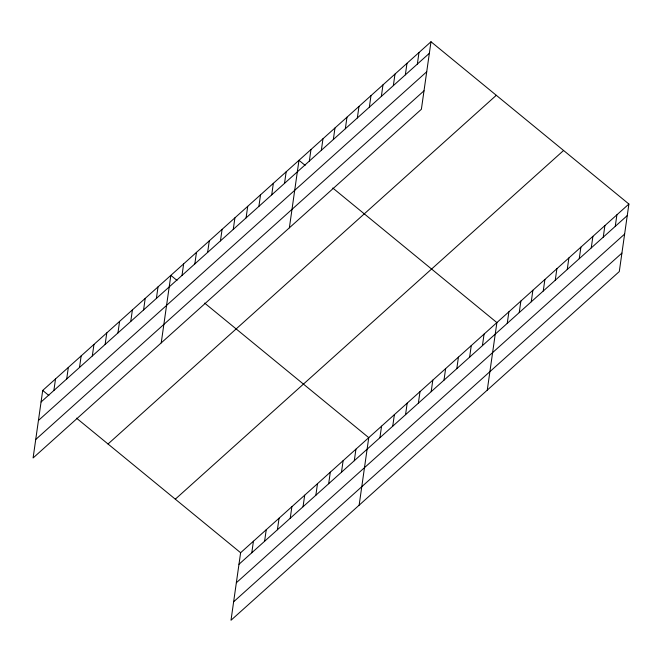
<?xml version="1.0" encoding="UTF-8"?>
<svg xmlns="http://www.w3.org/2000/svg" width="662" height="662" viewBox="0 0 662 662"><rect width="100%" height="100%" fill="white"/><g stroke="black" fill="none" stroke-linecap="round" stroke-linejoin="round"><path stroke-width="0.99" d="M430.995 41.747L42.707 390.439L33.1 457.963L421.38 109.271L430.995 41.747L628.9 204.037L619.293 271.561L231.005 620.253L240.62 552.729L628.9 204.037M53.879 390.481L55.525 378.929M66.697 378.978L68.335 367.427M79.506 367.468L81.153 355.916M92.316 355.966L93.963 344.414M105.134 344.455L106.781 332.903M117.944 332.953L119.59 321.401M130.762 321.442L132.4 309.89M143.571 309.94L145.218 298.388M156.389 298.43L158.028 286.878M161.23 342.891L170.846 275.367L176.994 280.415M182.009 275.417L183.655 263.865M194.827 263.906L196.473 252.354M207.636 252.404L209.283 240.852M220.454 240.894L222.093 229.342M233.264 229.391L234.911 217.839M246.082 217.881L247.72 206.329M258.892 206.379L260.538 194.827M271.71 194.868L273.348 183.316M284.519 183.366L286.166 171.814M289.368 227.827L298.976 160.303L305.124 165.343M251.783 552.77L253.43 541.218M309.336 161.081L310.975 149.529M264.601 541.268L266.24 529.716M321.335 150.299L322.982 138.747M277.411 529.757L279.058 518.205M333.334 139.525L334.98 127.973M345.341 128.742L346.979 117.191M290.229 518.255L291.868 506.703M357.339 117.968L358.986 106.416M303.039 506.744L304.685 495.193M369.338 107.194L370.985 95.642M315.857 495.242L317.495 483.69M381.345 96.412L382.984 84.86M328.666 483.732L330.313 472.18M393.344 85.638L394.991 74.086M341.476 472.229L343.123 460.678M405.343 74.856L406.989 63.304M354.294 460.719L355.941 449.167M417.35 64.082L418.988 52.53M359.143 505.18L368.751 437.656L204.649 303.097M379.922 437.706L381.56 426.154M392.732 426.196L394.378 414.644M405.549 414.693L407.188 403.141M418.359 403.183L420.006 391.631M431.177 391.681L432.816 380.129M443.987 380.17L445.634 368.618M456.797 368.668L458.443 357.116M469.615 357.157L471.261 345.605M482.424 345.655L484.071 334.103M487.273 390.117L496.881 322.593L332.787 188.025M507.241 323.37L508.888 311.819M519.24 312.588L520.886 301.036M531.247 301.814L532.885 290.262M543.245 291.032L544.892 279.48M555.244 280.258L556.891 268.706M567.251 269.484L568.89 257.932M579.25 258.701L580.897 247.149M591.249 247.927L592.895 236.375M603.256 237.145L604.894 225.593M615.255 226.371L616.901 214.819M41.069 401.991L429.348 53.299M38.437 420.461L426.717 71.769M35.731 439.494L424.011 90.802M108.022 443.995L496.301 95.303M175.306 499.173L563.594 150.481M238.974 564.281L627.253 215.589M236.342 582.75L624.63 234.058M233.636 601.783L621.916 253.091M42.707 390.439L48.856 395.479M76.519 418.161L240.62 552.729"/></g></svg>
